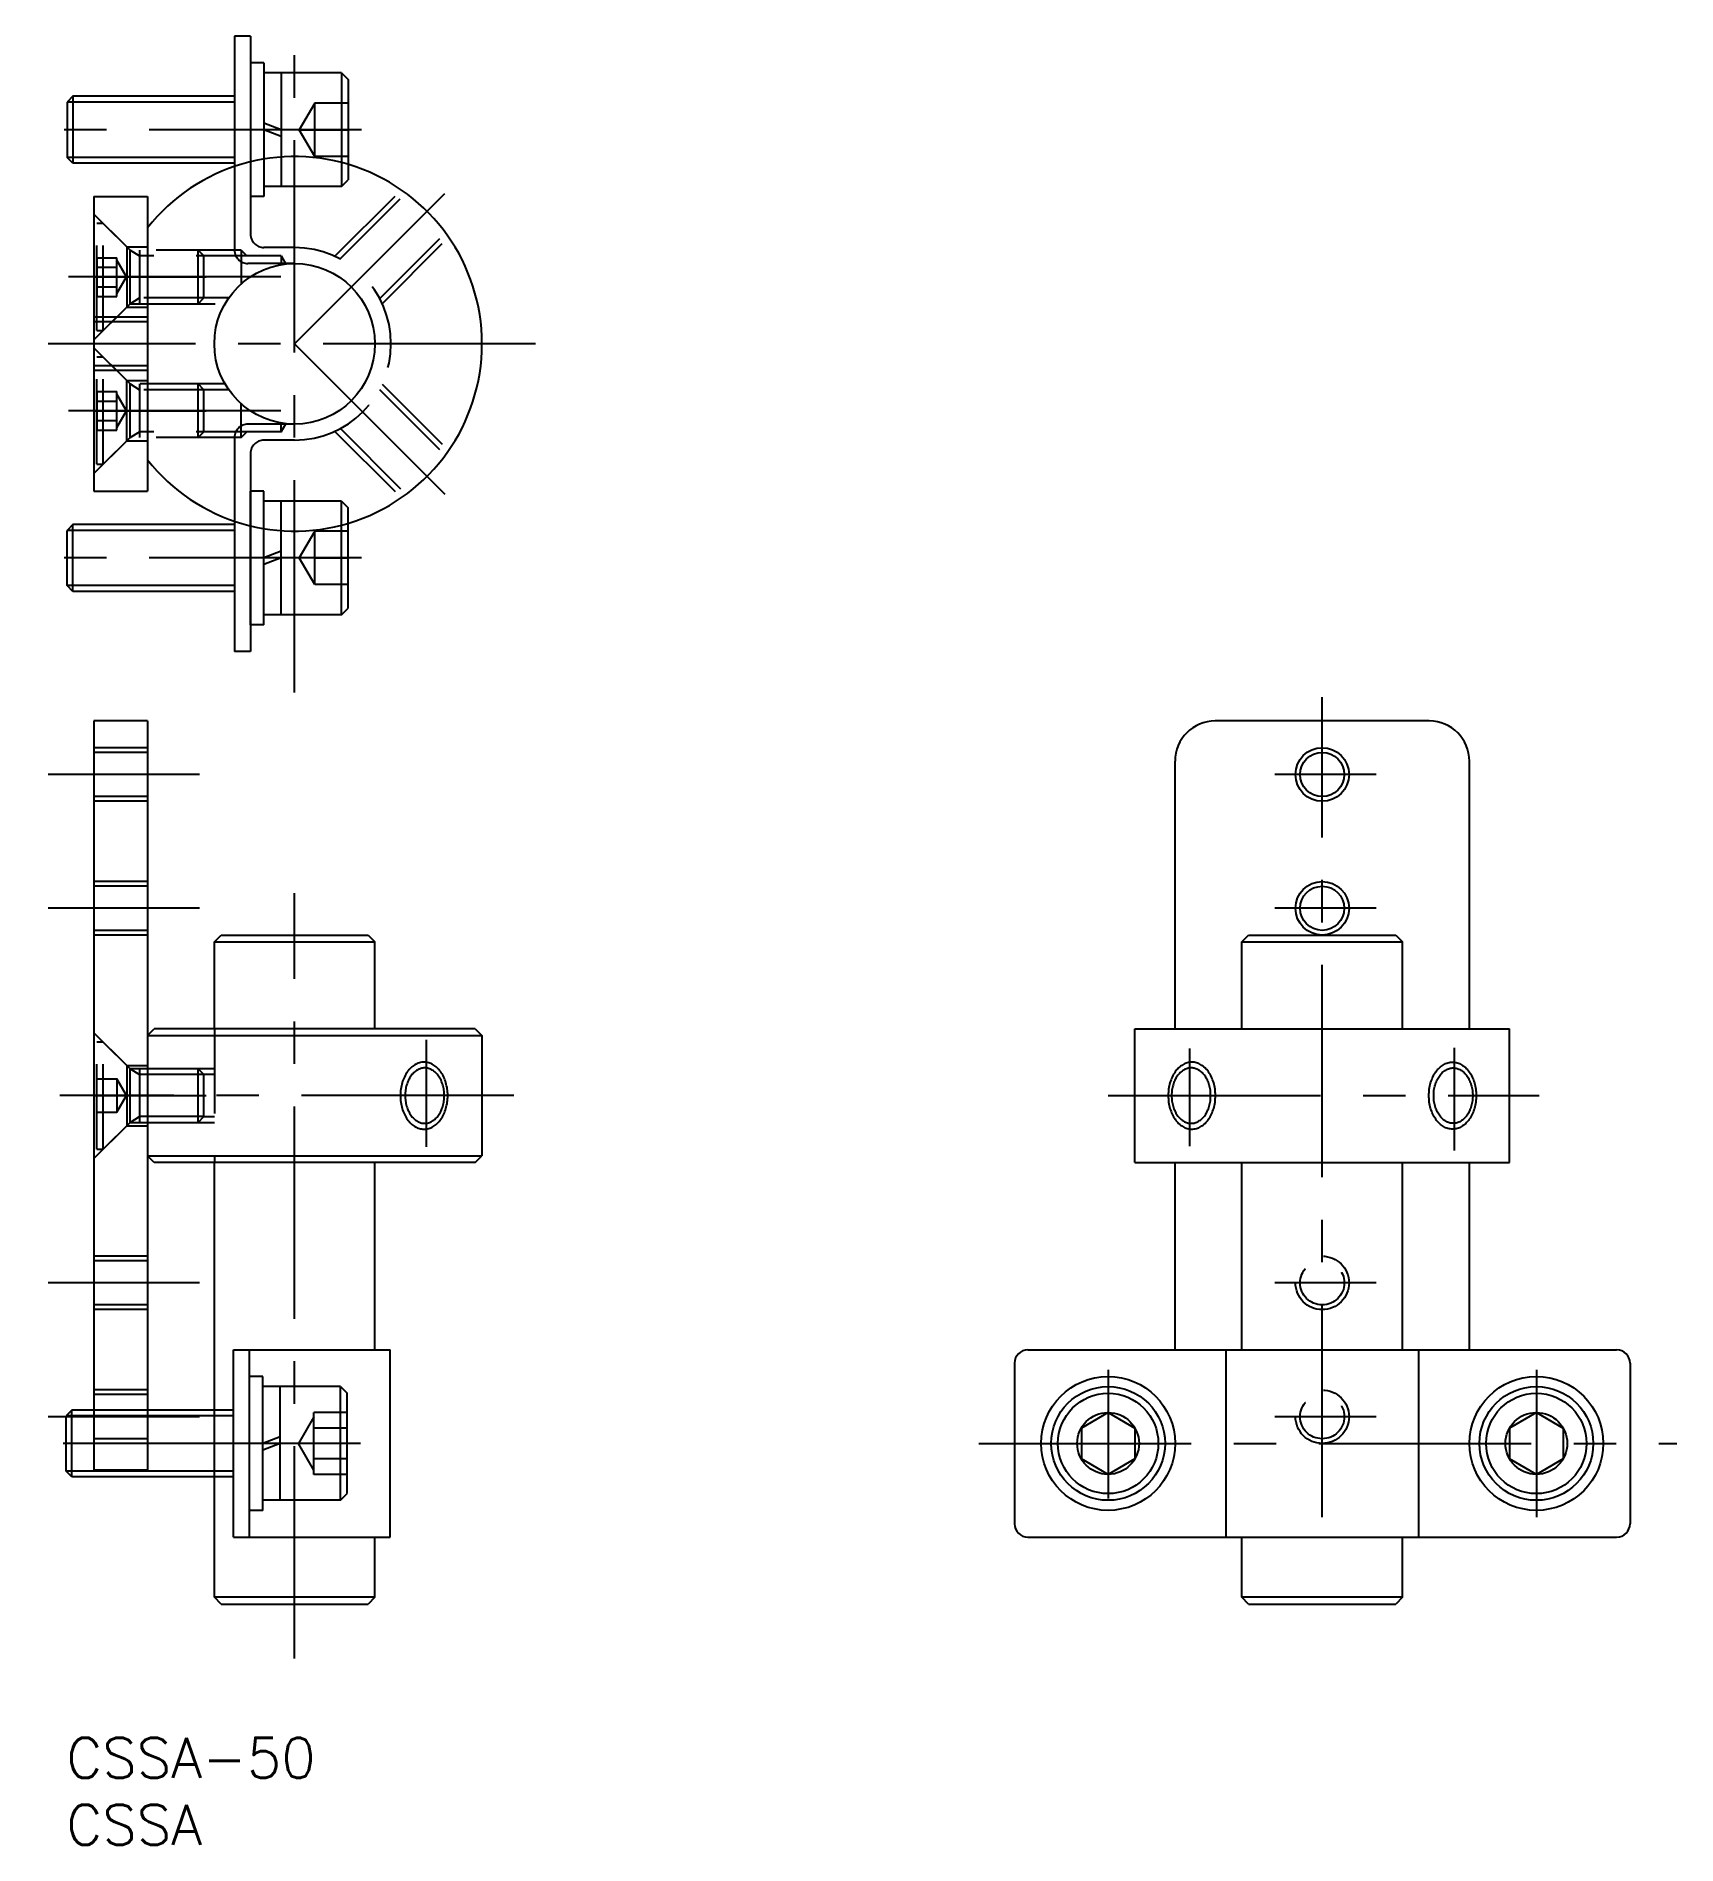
# Model space of a CAD drawing. Extents: x -2 to 120, y -8 to 127.
import ezdxf

# ---------------------------------------------------------------- set-up
doc = ezdxf.new("R2010")
doc.units = 0
doc.header["$LTSCALE"] = 0.5
doc.linetypes.add('CENTER', pattern=[50.8, 31.75, -6.35, 6.35, -6.35])
doc.linetypes.add('DASHED', pattern=[19.05, 12.7, -6.35])
for name, color, linetype in [('MSM_CENTER', 1, 'CENTER'), ('MSM_CONTINUOUS', 7, 'CONTINUOUS'), ('MSM_DASHED', 4, 'DASHED'), ('MSM_NARROW', 5, 'CONTINUOUS'), ('MSM_PART_NUMBER', 7, 'CONTINUOUS')]:
    doc.layers.add(name, color=color, linetype=linetype)
doc.styles.get("Standard").update_dxf_attribs({"font": 'txt.shx', "height": 3, "bigfont": 'bigfont.shx'})

# ---------------------------------------------------------------- blocks, each defined once
blk = doc.blocks.new('*U32')
at = {"layer": 'MSM_PART_NUMBER'}
blk.add_text('CSSA-50', height=3, dxfattribs=at).set_placement((0, -3))
blk = doc.blocks.new('*U33')
at = {"layer": 'MSM_PART_NUMBER'}
blk.add_text('CSSA', height=3, dxfattribs=at).set_placement((0, -8))

msp = doc.modelspace()

# ---------------------------------------------------------------- linework, layer by layer
at = {"layer": 'MSM_CENTER'}
for p, q in [((17.07, 78.13), (17.07, 126.86)), ((22.07, 120.19), (-2.17, 120.19)), ((17.07, 104.19), (28.38, 115.5)), ((16.04, 109.19), (-1.34, 109.19)), ((2.13, 109.19), (10.45, 109.19)), ((35.07, 104.19), (-1.34, 104.19)), ((17.07, 104.19), (28.38, 92.87)), ((16.04, 99.19), (-1.34, 99.19)), ((2.13, 99.19), (10.45, 99.19)), ((22.07, 88.19), (-2.17, 88.19)), ((93.86, 16.5), (93.86, 77.77)), ((9.95, 72), (-1.34, 72)), ((97.9, 72), (90.32, 72)), ((17.07, 5.92), (17.07, 63.13)), ((9.95, 62), (-1.34, 62)), ((97.9, 62), (90.32, 62)), ((26.9, 52.18), (26.9, 44.18)), ((83.96, 44.23), (83.96, 51.51)), ((103.75, 43.89), (103.75, 51.56)), ((33.45, 48), (-0.47, 48)), ((2.13, 48), (10.45, 48)), ((77.86, 48), (110.06, 48)), ((9.95, 34), (-1.34, 34)), ((97.9, 34), (90.32, 34)), ((77.86, 27.5), (77.86, 17.88)), ((109.86, 27.5), (109.86, 16.5)), ((9.95, 24), (-1.34, 24)), ((97.9, 24), (90.32, 24)), ((22, 22), (-2.24, 22)), ((68.2, 22), (120.36, 22))]:
    msp.add_line(p, q, dxfattribs=at)
at = {"layer": 'MSM_CONTINUOUS'}
for p, q in [((12.57, 127.19), (12.57, 117.44)), ((13.77, 127.19), (12.57, 127.19)), ((13.77, 127.19), (13.77, 117.79)), ((13.77, 125.19), (13.77, 117.79)), ((14.77, 125.19), (13.77, 125.19)), ((14.77, 125.19), (14.77, 118)), ((20.57, 124.44), (14.77, 124.44)), ((16.07, 124.44), (16.07, 118.15)), ((20.57, 124.44), (20.57, 117.74)), ((20.57, 124.44), (21.07, 123.94)), ((21.07, 123.94), (21.07, 117.6)), ((0.5, 122.69), (0.07, 122.25)), ((0.07, 122.25), (0.07, 118.12)), ((0.5, 122.69), (0.5, 117.69)), ((12.57, 122.69), (0.5, 122.69)), ((16.07, 120.19), (14.77, 120.69)), ((16.07, 119.69), (14.77, 120.19)), ((0.5, 117.69), (0.07, 118.12)), ((12.57, 117.69), (0.5, 117.69)), ((2.07, 115.19), (2.07, 93.19)), ((2.07, 115.19), (6.07, 115.19)), ((6.07, 115.19), (6.07, 93.19)), ((6.07, 112.85), (6.07, 95.53)), ((2.07, 93.19), (6.07, 93.19)), ((0.5, 90.69), (0.07, 90.25)), ((0.5, 85.69), (0.5, 90.69)), ((12.57, 90.69), (0.5, 90.69)), ((12.57, 90.93), (12.57, 81.19)), ((13.77, 90.58), (13.77, 81.19)), ((13.77, 83.19), (13.77, 90.58)), ((20.57, 83.94), (20.57, 90.63)), ((21.07, 84.44), (21.07, 90.77)), ((0.07, 86.12), (0.07, 90.25)), ((14.77, 83.19), (14.77, 90.38)), ((16.07, 83.94), (16.07, 90.22)), ((16.07, 88.69), (14.77, 88.19)), ((16.07, 88.19), (14.77, 87.69)), ((0.5, 85.69), (0.07, 86.12)), ((12.57, 85.69), (0.5, 85.69)), ((20.57, 83.94), (14.77, 83.94)), ((20.57, 83.94), (21.07, 84.44)), ((14.77, 83.19), (13.77, 83.19)), ((13.77, 81.19), (12.57, 81.19)), ((2.07, 76), (2.07, 24.5)), ((6.07, 76), (2.07, 76)), ((6.07, 76), (6.07, 24.5)), ((101.86, 76), (85.86, 76)), ((82.86, 53), (82.86, 73)), ((104.86, 53), (104.86, 73)), ((11.07, 59.5), (11.57, 60)), ((11.07, 59.5), (23.07, 59.5)), ((11.07, 53), (11.07, 59.5)), ((11.57, 60), (22.57, 60)), ((22.57, 60), (23.07, 59.5)), ((23.07, 53), (23.07, 59.5)), ((87.86, 59.5), (88.36, 60)), ((87.86, 59.5), (99.86, 59.5)), ((87.86, 53), (87.86, 59.5)), ((88.36, 60), (99.36, 60)), ((99.36, 60), (99.86, 59.5)), ((99.86, 53), (99.86, 59.5)), ((6.07, 52.5), (6.57, 53)), ((30.57, 53), (6.57, 53)), ((30.57, 53), (31.07, 52.5)), ((79.86, 53), (107.86, 53)), ((79.86, 43), (79.86, 53)), ((107.86, 43), (107.86, 53)), ((6.07, 52.5), (31.07, 52.5)), ((6.07, 52.5), (6.07, 43.5)), ((11.07, 52.5), (23.07, 52.5)), ((31.07, 52.5), (31.07, 43.5)), ((6.07, 43.5), (31.07, 43.5)), ((6.57, 43), (6.07, 43.5)), ((11.07, 43.5), (23.07, 43.5)), ((30.57, 43), (31.07, 43.5)), ((30.57, 43), (6.57, 43)), ((11.07, 24.5), (11.07, 43)), ((23.07, 29), (23.07, 43)), ((79.86, 43), (107.86, 43)), ((82.86, 29), (82.86, 43)), ((87.86, 29), (87.86, 43)), ((99.86, 29), (99.86, 43)), ((104.86, 29), (104.86, 43)), ((12.5, 15), (12.5, 29)), ((12.5, 29), (24.2, 29)), ((13.7, 15), (13.7, 29)), ((24.2, 15), (24.2, 29)), ((71.86, 29), (115.86, 29)), ((86.66, 29), (86.66, 15)), ((101.06, 29), (101.06, 15)), ((70.86, 28), (70.86, 16)), ((116.86, 28), (116.86, 16)), ((14.7, 27), (13.7, 27)), ((13.7, 24.39), (13.7, 27)), ((14.7, 24.19), (14.7, 27)), ((20.5, 26.25), (14.7, 26.25)), ((16, 24.04), (16, 26.25)), ((20.5, 26.25), (21, 25.75)), ((20.5, 24.44), (20.5, 26.25)), ((21, 24.58), (21, 25.75)), ((0.43, 24.5), (0, 24.07)), ((0.43, 19.5), (0.43, 24.5)), ((12.5, 24.5), (0.43, 24.5)), ((13.7, 17), (13.7, 24.39)), ((20.5, 17.75), (20.5, 24.44)), ((21, 18.25), (21, 24.58)), ((0, 19.93), (0, 24.07)), ((14.7, 17), (14.7, 24.19)), ((16, 17.75), (16, 24.04)), ((77.86, 24.31), (75.86, 23.15)), ((75.86, 23.15), (75.86, 20.85)), ((77.86, 24.31), (79.86, 23.15)), ((79.86, 23.15), (79.86, 20.85)), ((109.86, 24.31), (107.86, 23.15)), ((107.86, 23.15), (107.86, 20.85)), ((109.86, 24.31), (111.86, 23.15)), ((111.86, 23.15), (111.86, 20.85)), ((16, 22.5), (14.7, 22)), ((16, 22), (14.7, 21.5)), ((77.86, 19.69), (75.86, 20.85)), ((79.86, 20.85), (77.86, 19.69)), ((109.86, 19.69), (107.86, 20.85)), ((111.86, 20.85), (109.86, 19.69)), ((0.43, 19.5), (0, 19.93)), ((12.5, 19.5), (0.43, 19.5)), ((11.07, 10.5), (11.07, 19.5)), ((20.5, 17.75), (14.7, 17.75)), ((20.5, 17.75), (21, 18.25)), ((14.7, 17), (13.7, 17)), ((12.5, 15), (24.2, 15)), ((23.07, 10.5), (23.07, 15)), ((71.86, 15), (115.86, 15)), ((87.86, 10.5), (87.86, 15)), ((99.86, 10.5), (99.86, 15)), ((11.57, 10), (11.07, 10.5)), ((23.07, 10.5), (11.07, 10.5)), ((11.57, 10), (22.57, 10)), ((23.07, 10.5), (22.57, 10)), ((88.36, 10), (87.86, 10.5)), ((99.86, 10.5), (87.86, 10.5)), ((88.36, 10), (99.36, 10)), ((99.86, 10.5), (99.36, 10))]:
    msp.add_line(p, q, dxfattribs=at)
for points in [[(26.79, 45.93, 0), (26.86, 45.93, 0), (26.93, 45.94, 0), (27.01, 45.95, 0), (27.08, 45.97, 0), (27.15, 45.99, 0), (27.22, 46.02, 0), (27.28, 46.05, 0), (27.35, 46.09, 0), (27.42, 46.13, 0), (27.48, 46.17, 0), (27.54, 46.22, 0), (27.6, 46.28, 0), (27.66, 46.34, 0), (27.72, 46.4, 0), (27.77, 46.47, 0), (27.82, 46.54, 0), (27.87, 46.61, 0), (27.92, 46.69, 0), (27.96, 46.77, 0), (28.01, 46.85, 0), (28.04, 46.94, 0), (28.08, 47.02, 0), (28.11, 47.12, 0), (28.14, 47.21, 0), (28.17, 47.3, 0), (28.19, 47.4, 0), (28.21, 47.5, 0), (28.22, 47.6, 0), (28.24, 47.7, 0), (28.25, 47.8, 0), (28.25, 47.9, 0), (28.25, 48, 0), (28.25, 48.1, 0), (28.25, 48.2, 0), (28.24, 48.3, 0), (28.22, 48.4, 0), (28.21, 48.5, 0), (28.19, 48.6, 0), (28.17, 48.7, 0), (28.14, 48.79, 0), (28.11, 48.88, 0), (28.08, 48.98, 0), (28.04, 49.06, 0), (28.01, 49.15, 0), (27.96, 49.23, 0), (27.92, 49.31, 0), (27.87, 49.39, 0), (27.82, 49.46, 0), (27.77, 49.53, 0), (27.72, 49.6, 0), (27.66, 49.66, 0), (27.6, 49.72, 0), (27.54, 49.78, 0), (27.48, 49.83, 0), (27.42, 49.87, 0), (27.35, 49.91, 0), (27.28, 49.95, 0), (27.22, 49.98, 0), (27.15, 50.01, 0), (27.08, 50.03, 0), (27.01, 50.05, 0), (26.93, 50.06, 0), (26.86, 50.07, 0), (26.79, 50.07, 0), (26.72, 50.07, 0), (26.65, 50.06, 0), (26.58, 50.05, 0), (26.51, 50.03, 0), (26.44, 50.01, 0), (26.37, 49.98, 0), (26.3, 49.95, 0), (26.23, 49.91, 0), (26.17, 49.87, 0), (26.1, 49.83, 0), (26.04, 49.78, 0), (25.98, 49.72, 0), (25.92, 49.66, 0), (25.86, 49.6, 0), (25.81, 49.53, 0), (25.76, 49.46, 0), (25.71, 49.39, 0), (25.66, 49.31, 0), (25.62, 49.23, 0), (25.58, 49.15, 0), (25.54, 49.06, 0), (25.5, 48.98, 0), (25.47, 48.88, 0), (25.44, 48.79, 0), (25.41, 48.7, 0), (25.39, 48.6, 0), (25.37, 48.5, 0), (25.36, 48.4, 0), (25.35, 48.3, 0), (25.34, 48.2, 0), (25.33, 48.1, 0), (25.33, 48, 0), (25.33, 47.9, 0), (25.34, 47.8, 0), (25.35, 47.7, 0), (25.36, 47.6, 0), (25.37, 47.5, 0), (25.39, 47.4, 0), (25.41, 47.3, 0), (25.44, 47.21, 0), (25.47, 47.12, 0), (25.5, 47.02, 0), (25.54, 46.94, 0), (25.58, 46.85, 0), (25.62, 46.77, 0), (25.66, 46.69, 0), (25.71, 46.61, 0), (25.76, 46.54, 0), (25.81, 46.47, 0), (25.86, 46.4, 0), (25.92, 46.34, 0), (25.98, 46.28, 0), (26.04, 46.22, 0), (26.1, 46.17, 0), (26.17, 46.13, 0), (26.23, 46.09, 0), (26.3, 46.05, 0), (26.37, 46.02, 0), (26.44, 45.99, 0), (26.51, 45.97, 0), (26.58, 45.95, 0), (26.65, 45.94, 0), (26.72, 45.93, 0), (26.79, 45.93, 0)], [(84.06, 45.93, 0), (84.14, 45.93, 0), (84.21, 45.94, 0), (84.28, 45.95, 0), (84.35, 45.97, 0), (84.42, 45.99, 0), (84.49, 46.02, 0), (84.56, 46.05, 0), (84.62, 46.09, 0), (84.69, 46.13, 0), (84.75, 46.17, 0), (84.82, 46.22, 0), (84.88, 46.28, 0), (84.93, 46.34, 0), (84.99, 46.4, 0), (85.05, 46.47, 0), (85.1, 46.54, 0), (85.15, 46.61, 0), (85.19, 46.69, 0), (85.24, 46.77, 0), (85.28, 46.85, 0), (85.32, 46.94, 0), (85.35, 47.02, 0), (85.39, 47.12, 0), (85.41, 47.21, 0), (85.44, 47.3, 0), (85.46, 47.4, 0), (85.48, 47.5, 0), (85.5, 47.6, 0), (85.51, 47.7, 0), (85.52, 47.8, 0), (85.52, 47.9, 0), (85.53, 48, 0), (85.52, 48.1, 0), (85.52, 48.2, 0), (85.51, 48.3, 0), (85.5, 48.4, 0), (85.48, 48.5, 0), (85.46, 48.6, 0), (85.44, 48.7, 0), (85.41, 48.79, 0), (85.39, 48.88, 0), (85.35, 48.98, 0), (85.32, 49.06, 0), (85.28, 49.15, 0), (85.24, 49.23, 0), (85.19, 49.31, 0), (85.15, 49.39, 0), (85.1, 49.46, 0), (85.05, 49.53, 0), (84.99, 49.6, 0), (84.93, 49.66, 0), (84.88, 49.72, 0), (84.82, 49.78, 0), (84.75, 49.83, 0), (84.69, 49.87, 0), (84.62, 49.91, 0), (84.56, 49.95, 0), (84.49, 49.98, 0), (84.42, 50.01, 0), (84.35, 50.03, 0), (84.28, 50.05, 0), (84.21, 50.06, 0), (84.14, 50.07, 0), (84.06, 50.07, 0), (83.99, 50.07, 0), (83.92, 50.06, 0), (83.85, 50.05, 0), (83.78, 50.03, 0), (83.71, 50.01, 0), (83.64, 49.98, 0), (83.57, 49.95, 0), (83.5, 49.91, 0), (83.44, 49.87, 0), (83.38, 49.83, 0), (83.31, 49.78, 0), (83.25, 49.72, 0), (83.19, 49.66, 0), (83.14, 49.6, 0), (83.08, 49.53, 0), (83.03, 49.46, 0), (82.98, 49.39, 0), (82.93, 49.31, 0), (82.89, 49.23, 0), (82.85, 49.15, 0), (82.81, 49.06, 0), (82.78, 48.98, 0), (82.74, 48.88, 0), (82.71, 48.79, 0), (82.69, 48.7, 0), (82.67, 48.6, 0), (82.65, 48.5, 0), (82.63, 48.4, 0), (82.62, 48.3, 0), (82.61, 48.2, 0), (82.6, 48.1, 0), (82.6, 48, 0), (82.6, 47.9, 0), (82.61, 47.8, 0), (82.62, 47.7, 0), (82.63, 47.6, 0), (82.65, 47.5, 0), (82.67, 47.4, 0), (82.69, 47.3, 0), (82.71, 47.21, 0), (82.74, 47.12, 0), (82.78, 47.02, 0), (82.81, 46.94, 0), (82.85, 46.85, 0), (82.89, 46.77, 0), (82.93, 46.69, 0), (82.98, 46.61, 0), (83.03, 46.54, 0), (83.08, 46.47, 0), (83.14, 46.4, 0), (83.19, 46.34, 0), (83.25, 46.28, 0), (83.31, 46.22, 0), (83.38, 46.17, 0), (83.44, 46.13, 0), (83.5, 46.09, 0), (83.57, 46.05, 0), (83.64, 46.02, 0), (83.71, 45.99, 0), (83.78, 45.97, 0), (83.85, 45.95, 0), (83.92, 45.94, 0), (83.99, 45.93, 0), (84.06, 45.93, 0)], [(103.65, 45.93, 0), (103.58, 45.93, 0), (103.5, 45.94, 0), (103.43, 45.95, 0), (103.36, 45.97, 0), (103.29, 45.99, 0), (103.22, 46.02, 0), (103.15, 46.05, 0), (103.09, 46.09, 0), (103.02, 46.13, 0), (102.96, 46.17, 0), (102.89, 46.22, 0), (102.83, 46.28, 0), (102.78, 46.34, 0), (102.72, 46.4, 0), (102.67, 46.47, 0), (102.61, 46.54, 0), (102.56, 46.61, 0), (102.52, 46.69, 0), (102.47, 46.77, 0), (102.43, 46.85, 0), (102.39, 46.94, 0), (102.36, 47.02, 0), (102.33, 47.12, 0), (102.3, 47.21, 0), (102.27, 47.3, 0), (102.25, 47.4, 0), (102.23, 47.5, 0), (102.21, 47.6, 0), (102.2, 47.7, 0), (102.19, 47.8, 0), (102.19, 47.9, 0), (102.19, 48, 0), (102.19, 48.1, 0), (102.19, 48.2, 0), (102.2, 48.3, 0), (102.21, 48.4, 0), (102.23, 48.5, 0), (102.25, 48.6, 0), (102.27, 48.7, 0), (102.3, 48.79, 0), (102.33, 48.88, 0), (102.36, 48.98, 0), (102.39, 49.06, 0), (102.43, 49.15, 0), (102.47, 49.23, 0), (102.52, 49.31, 0), (102.56, 49.39, 0), (102.61, 49.46, 0), (102.67, 49.53, 0), (102.72, 49.6, 0), (102.78, 49.66, 0), (102.83, 49.72, 0), (102.89, 49.78, 0), (102.96, 49.83, 0), (103.02, 49.87, 0), (103.09, 49.91, 0), (103.15, 49.95, 0), (103.22, 49.98, 0), (103.29, 50.01, 0), (103.36, 50.03, 0), (103.43, 50.05, 0), (103.5, 50.06, 0), (103.58, 50.07, 0), (103.65, 50.07, 0), (103.72, 50.07, 0), (103.79, 50.06, 0), (103.86, 50.05, 0), (103.93, 50.03, 0), (104, 50.01, 0), (104.07, 49.98, 0), (104.14, 49.95, 0), (104.21, 49.91, 0), (104.27, 49.87, 0), (104.33, 49.83, 0), (104.4, 49.78, 0), (104.46, 49.72, 0), (104.52, 49.66, 0), (104.57, 49.6, 0), (104.63, 49.53, 0), (104.68, 49.46, 0), (104.73, 49.39, 0), (104.78, 49.31, 0), (104.82, 49.23, 0), (104.86, 49.15, 0), (104.9, 49.06, 0), (104.94, 48.98, 0), (104.97, 48.88, 0), (105, 48.79, 0), (105.02, 48.7, 0), (105.05, 48.6, 0), (105.06, 48.5, 0), (105.08, 48.4, 0), (105.09, 48.3, 0), (105.1, 48.2, 0), (105.11, 48.1, 0), (105.11, 48, 0), (105.11, 47.9, 0), (105.1, 47.8, 0), (105.09, 47.7, 0), (105.08, 47.6, 0), (105.06, 47.5, 0), (105.05, 47.4, 0), (105.02, 47.3, 0), (105, 47.21, 0), (104.97, 47.12, 0), (104.94, 47.02, 0), (104.9, 46.94, 0), (104.86, 46.85, 0), (104.82, 46.77, 0), (104.78, 46.69, 0), (104.73, 46.61, 0), (104.68, 46.54, 0), (104.63, 46.47, 0), (104.57, 46.4, 0), (104.52, 46.34, 0), (104.46, 46.28, 0), (104.4, 46.22, 0), (104.33, 46.17, 0), (104.27, 46.13, 0), (104.21, 46.09, 0), (104.14, 46.05, 0), (104.07, 46.02, 0), (104, 45.99, 0), (103.93, 45.97, 0), (103.86, 45.95, 0), (103.79, 45.94, 0), (103.72, 45.93, 0), (103.65, 45.93, 0)]]:
    msp.add_polyline3d(points, dxfattribs=at)
for centre, radius in [((17.07, 104.19), 6), ((93.86, 72), 1.65), ((93.86, 62), 1.65), ((77.86, 22), 5), ((77.86, 22), 4.25), ((77.86, 22), 3.75), ((109.86, 22), 5), ((109.86, 22), 4.25), ((109.86, 22), 3.75), ((77.86, 22), 2.31), ((109.86, 22), 2.31)]:
    msp.add_circle(centre, radius, dxfattribs=at)
for centre, radius, start, end in [((17.07, 104.19), 14, 218.2132, 141.7868), ((85.86, 73), 3, 90, 180), ((101.86, 73), 3, 0, 90), ((71.86, 28), 1, 90, 180), ((115.86, 28), 1, 0, 90), ((71.86, 16), 1, 180, 270), ((115.86, 16), 1, 270, 0)]:
    msp.add_arc(centre, radius, start, end, dxfattribs=at)
at = {"layer": 'MSM_DASHED'}
for p, q in [((18.57, 122.19), (17.42, 120.19)), ((18.57, 118.19), (18.57, 122.19)), ((21.07, 122.19), (18.57, 122.19)), ((18.57, 118.19), (17.42, 120.19)), ((17.42, 120.19), (21.07, 120.19)), ((13.77, 117.79), (13.77, 112.39)), ((13.77, 117.79), (13.77, 115.19)), ((14.77, 118), (14.77, 115.19)), ((16.07, 118.15), (16.07, 115.94)), ((21.07, 118.19), (18.57, 118.19)), ((20.57, 117.74), (20.57, 115.94)), ((12.57, 117.44), (12.57, 111.19)), ((20.57, 115.94), (21.07, 116.44)), ((21.07, 117.6), (21.07, 116.44)), ((14.77, 115.19), (13.77, 115.19)), ((20.57, 115.94), (14.77, 115.94)), ((20.08, 110.73), (25.04, 115.69)), ((20.46, 110.54), (25.37, 115.46)), ((4.52, 111.44), (2.07, 113.89)), ((2.77, 113.19), (2.29, 113.19)), ((2.29, 105.19), (2.29, 113.19)), ((4.77, 111.19), (2.77, 113.19)), ((2.77, 105.19), (2.77, 113.19)), ((23.43, 107.57), (28.34, 112.49)), ((4.52, 111.44), (6.07, 111.44)), ((4.52, 111.44), (4.52, 106.94)), ((13.07, 111.19), (4.77, 111.19)), ((4.77, 107.19), (4.77, 111.19)), ((4.77, 111.19), (5.47, 110.76)), ((5.47, 111.19), (5.47, 107.19)), ((10.29, 110.76), (9.86, 111.19)), ((9.86, 107.19), (9.86, 111.19)), ((13.07, 111.19), (13.07, 108.66)), ((13.07, 111.19), (13.5, 110.76)), ((17.07, 111.39), (14.77, 111.39)), ((23.61, 107.19), (28.58, 112.16)), ((2.29, 110.63), (2.29, 107.74)), ((2.29, 110.63), (3.79, 110.63)), ((2.29, 109.91), (3.79, 109.91)), ((3.79, 107.74), (3.79, 110.63)), ((4.51, 109.19), (3.79, 110.44)), ((16.07, 110.76), (5.47, 110.76)), ((10.29, 107.62), (10.29, 110.76)), ((17.07, 110.19), (13.57, 110.19)), ((16.07, 110.76), (16.07, 110.1)), ((16.07, 110.76), (16.42, 110.15)), ((2.29, 108.46), (3.79, 108.46)), ((3.79, 107.94), (4.51, 109.19)), ((4.52, 106.94), (2.07, 104.49)), ((2.29, 107.74), (3.79, 107.74)), ((2.77, 105.19), (4.77, 107.19)), ((4.52, 106.94), (6.07, 106.94)), ((4.77, 107.19), (5.47, 107.62)), ((4.77, 107.19), (11.88, 107.19)), ((12.15, 107.62), (5.47, 107.62)), ((9.86, 107.19), (10.29, 107.62)), ((6.07, 106.19), (2.07, 106.19)), ((6.07, 105.84), (2.07, 105.84)), ((2.29, 105.19), (2.77, 105.19)), ((4.52, 101.44), (2.07, 103.89)), ((2.77, 103.19), (2.29, 103.19)), ((2.29, 95.19), (2.29, 103.19)), ((4.77, 101.19), (2.77, 103.19)), ((2.77, 95.19), (2.77, 103.19)), ((6.07, 102.54), (2.07, 102.54)), ((6.07, 102.19), (2.07, 102.19)), ((4.52, 101.44), (6.07, 101.44)), ((4.52, 96.94), (4.52, 101.44)), ((2.29, 100.63), (2.29, 97.74)), ((2.29, 100.63), (3.79, 100.63)), ((3.79, 97.74), (3.79, 100.63)), ((4.51, 99.19), (3.79, 100.44)), ((11.88, 101.19), (4.77, 101.19)), ((4.77, 97.19), (4.77, 101.19)), ((4.77, 101.19), (5.47, 100.76)), ((5.47, 101.19), (5.47, 97.19)), ((12.15, 100.76), (5.47, 100.76)), ((10.29, 100.76), (9.86, 101.19)), ((9.86, 97.19), (9.86, 101.19)), ((10.29, 97.62), (10.29, 100.76)), ((23.41, 100.77), (28.32, 95.86)), ((23.61, 101.18), (28.58, 96.21)), ((2.29, 99.91), (3.79, 99.91)), ((3.79, 97.94), (4.51, 99.19)), ((13.07, 97.19), (13.07, 99.71)), ((2.29, 98.46), (3.79, 98.46)), ((2.29, 97.74), (3.79, 97.74)), ((4.77, 97.19), (5.47, 97.62)), ((16.07, 97.62), (5.47, 97.62)), ((9.86, 97.19), (10.29, 97.62)), ((13.07, 97.19), (13.5, 97.62)), ((17.07, 98.19), (13.57, 98.19)), ((16.07, 97.62), (16.07, 98.27)), ((16.07, 97.62), (16.42, 98.22)), ((20.08, 97.64), (25.04, 92.68)), ((20.49, 97.85), (25.4, 92.93)), ((4.52, 96.94), (2.07, 94.49)), ((2.77, 95.19), (4.77, 97.19)), ((4.52, 96.94), (6.07, 96.94)), ((13.07, 97.19), (4.77, 97.19)), ((12.57, 97.19), (12.57, 90.93)), ((13.77, 95.99), (13.77, 90.58)), ((17.07, 96.99), (14.77, 96.99)), ((2.29, 95.19), (2.77, 95.19)), ((14.77, 93.19), (13.77, 93.19)), ((13.77, 90.58), (13.77, 93.19)), ((14.77, 90.38), (14.77, 93.19)), ((20.57, 92.44), (14.77, 92.44)), ((16.07, 90.22), (16.07, 92.44)), ((20.57, 92.44), (21.07, 91.94)), ((20.57, 90.63), (20.57, 92.44)), ((21.07, 90.77), (21.07, 91.94)), ((18.57, 90.19), (17.42, 88.19)), ((18.57, 86.19), (18.57, 90.19)), ((21.07, 90.19), (18.57, 90.19)), ((18.57, 86.19), (17.42, 88.19)), ((18.57, 88.19), (21.07, 88.19)), ((21.07, 86.19), (18.57, 86.19)), ((6.07, 74), (2.07, 74)), ((6.07, 73.65), (2.07, 73.65)), ((6.07, 70.35), (2.07, 70.35)), ((6.07, 70), (2.07, 70)), ((6.07, 64), (2.07, 64)), ((6.07, 63.65), (2.07, 63.65)), ((6.07, 60.35), (2.07, 60.35)), ((6.07, 60), (2.07, 60)), ((91.36, 59.5), (96.36, 59.5)), ((11.07, 53), (11.07, 43)), ((4.52, 50.25), (2.07, 52.7)), ((2.77, 52), (2.29, 52)), ((2.29, 44), (2.29, 52)), ((4.77, 50), (2.77, 52)), ((2.77, 44), (2.77, 52)), ((4.52, 50.25), (6.07, 50.25)), ((4.52, 50.25), (4.52, 45.75)), ((2.29, 49.25), (3.79, 49.25)), ((4.51, 48), (3.79, 49.25)), ((3.79, 49.25), (3.79, 46.75)), ((11.07, 50), (4.77, 50)), ((4.77, 46), (4.77, 50)), ((4.77, 50), (5.47, 49.57)), ((5.47, 50), (5.47, 46)), ((11.07, 49.57), (5.47, 49.57)), ((10.29, 49.57), (9.86, 50)), ((9.86, 46), (9.86, 50)), ((10.29, 46.43), (10.29, 49.57)), ((2.29, 48), (3.79, 48)), ((3.79, 46.75), (4.51, 48)), ((2.29, 46.75), (3.79, 46.75)), ((2.77, 44), (4.77, 46)), ((4.77, 46), (5.47, 46.43)), ((4.77, 46), (11.07, 46)), ((10.29, 46.43), (5.47, 46.43)), ((9.86, 46), (10.29, 46.43)), ((10.29, 46.43), (11.07, 46.43)), ((4.52, 45.75), (2.07, 43.3)), ((4.52, 45.75), (6.07, 45.75)), ((2.29, 44), (2.77, 44)), ((6.07, 36), (2.07, 36)), ((6.07, 35.65), (2.07, 35.65)), ((6.07, 32.35), (2.07, 32.35)), ((6.07, 32), (2.07, 32)), ((6.07, 26), (2.07, 26)), ((6.07, 25.65), (2.07, 25.65)), ((2.07, 24.5), (2.07, 20)), ((6.07, 24.5), (6.07, 20)), ((11.07, 19.5), (11.07, 24.5)), ((18.5, 24), (17.35, 22)), ((18.5, 19.69), (18.5, 24.31)), ((21, 24.31), (18.5, 24.31)), ((21, 23.15), (18.5, 23.15)), ((6.07, 22.35), (2.07, 22.35)), ((6.07, 22), (2.07, 22)), ((18.5, 20), (17.35, 22)), ((21, 20.85), (18.5, 20.85)), ((6.07, 20), (2.07, 20)), ((21, 19.69), (18.5, 19.69))]:
    msp.add_line(p, q, dxfattribs=at)
for centre, radius in [((93.86, 34), 2), ((93.86, 34), 1.65), ((93.86, 24), 2), ((93.86, 24), 1.65)]:
    msp.add_circle(centre, radius, dxfattribs=at)
for centre, radius, start, end in [((14.77, 112.39), 1, 180, 270), ((13.57, 111.19), 1, 180, 270), ((17.07, 104.19), 7.2, 270, 90), ((13.57, 97.19), 1, 90, 180), ((14.77, 95.99), 1, 90, 180)]:
    msp.add_arc(centre, radius, start, end, dxfattribs=at)
at = {"layer": 'MSM_NARROW'}
for p, q in [((12.57, 122.25), (0.07, 122.25)), ((12.57, 118.12), (0.07, 118.12)), ((12.57, 90.25), (0.07, 90.25)), ((12.57, 86.12), (0.07, 86.12)), ((12.5, 24.07), (0, 24.07)), ((12.5, 19.93), (0, 19.93))]:
    msp.add_line(p, q, dxfattribs=at)
for points in [[(26.74, 45.49, 0), (26.83, 45.5, 0), (26.91, 45.51, 0), (27, 45.52, 0), (27.09, 45.54, 0), (27.17, 45.57, 0), (27.25, 45.6, 0), (27.34, 45.64, 0), (27.42, 45.69, 0), (27.5, 45.74, 0), (27.57, 45.79, 0), (27.65, 45.85, 0), (27.72, 45.92, 0), (27.79, 45.99, 0), (27.86, 46.06, 0), (27.93, 46.14, 0), (27.99, 46.23, 0), (28.05, 46.32, 0), (28.11, 46.41, 0), (28.16, 46.51, 0), (28.21, 46.61, 0), (28.26, 46.71, 0), (28.3, 46.82, 0), (28.34, 46.93, 0), (28.37, 47.04, 0), (28.4, 47.16, 0), (28.43, 47.27, 0), (28.46, 47.39, 0), (28.47, 47.51, 0), (28.49, 47.63, 0), (28.5, 47.75, 0), (28.51, 47.88, 0), (28.51, 48, 0), (28.51, 48.12, 0), (28.5, 48.25, 0), (28.49, 48.37, 0), (28.47, 48.49, 0), (28.46, 48.61, 0), (28.43, 48.73, 0), (28.4, 48.84, 0), (28.37, 48.96, 0), (28.34, 49.07, 0), (28.3, 49.18, 0), (28.26, 49.29, 0), (28.21, 49.39, 0), (28.16, 49.49, 0), (28.11, 49.59, 0), (28.05, 49.68, 0), (27.99, 49.77, 0), (27.93, 49.86, 0), (27.86, 49.94, 0), (27.79, 50.01, 0), (27.72, 50.08, 0), (27.65, 50.15, 0), (27.57, 50.21, 0), (27.5, 50.26, 0), (27.42, 50.31, 0), (27.34, 50.36, 0), (27.25, 50.4, 0), (27.17, 50.43, 0), (27.09, 50.46, 0), (27, 50.48, 0), (26.91, 50.49, 0), (26.83, 50.5, 0), (26.74, 50.51, 0), (26.65, 50.5, 0), (26.57, 50.49, 0), (26.48, 50.48, 0), (26.4, 50.46, 0), (26.31, 50.43, 0), (26.23, 50.4, 0), (26.14, 50.36, 0), (26.06, 50.31, 0), (25.98, 50.26, 0), (25.91, 50.21, 0), (25.83, 50.15, 0), (25.76, 50.08, 0), (25.69, 50.01, 0), (25.62, 49.94, 0), (25.55, 49.86, 0), (25.49, 49.77, 0), (25.43, 49.68, 0), (25.37, 49.59, 0), (25.32, 49.49, 0), (25.27, 49.39, 0), (25.22, 49.29, 0), (25.18, 49.18, 0), (25.14, 49.07, 0), (25.11, 48.96, 0), (25.08, 48.84, 0), (25.05, 48.73, 0), (25.03, 48.61, 0), (25.01, 48.49, 0), (24.99, 48.37, 0), (24.98, 48.25, 0), (24.97, 48.12, 0), (24.97, 48, 0), (24.97, 47.88, 0), (24.98, 47.75, 0), (24.99, 47.63, 0), (25.01, 47.51, 0), (25.03, 47.39, 0), (25.05, 47.27, 0), (25.08, 47.16, 0), (25.11, 47.04, 0), (25.14, 46.93, 0), (25.18, 46.82, 0), (25.22, 46.71, 0), (25.27, 46.61, 0), (25.32, 46.51, 0), (25.37, 46.41, 0), (25.43, 46.32, 0), (25.49, 46.23, 0), (25.55, 46.14, 0), (25.62, 46.06, 0), (25.69, 45.99, 0), (25.76, 45.92, 0), (25.83, 45.85, 0), (25.91, 45.79, 0), (25.98, 45.74, 0), (26.06, 45.69, 0), (26.14, 45.64, 0), (26.23, 45.6, 0), (26.31, 45.57, 0), (26.4, 45.54, 0), (26.48, 45.52, 0), (26.57, 45.51, 0), (26.65, 45.5, 0), (26.74, 45.49, 0)], [(84.11, 45.49, 0), (84.2, 45.5, 0), (84.29, 45.51, 0), (84.37, 45.52, 0), (84.46, 45.54, 0), (84.54, 45.57, 0), (84.63, 45.6, 0), (84.71, 45.64, 0), (84.79, 45.69, 0), (84.87, 45.74, 0), (84.95, 45.79, 0), (85.02, 45.85, 0), (85.1, 45.92, 0), (85.17, 45.99, 0), (85.24, 46.06, 0), (85.3, 46.14, 0), (85.36, 46.23, 0), (85.42, 46.32, 0), (85.48, 46.41, 0), (85.53, 46.51, 0), (85.58, 46.61, 0), (85.63, 46.71, 0), (85.67, 46.82, 0), (85.71, 46.93, 0), (85.75, 47.04, 0), (85.78, 47.16, 0), (85.81, 47.27, 0), (85.83, 47.39, 0), (85.85, 47.51, 0), (85.86, 47.63, 0), (85.87, 47.75, 0), (85.88, 47.88, 0), (85.88, 48, 0), (85.88, 48.12, 0), (85.87, 48.25, 0), (85.86, 48.37, 0), (85.85, 48.49, 0), (85.83, 48.61, 0), (85.81, 48.73, 0), (85.78, 48.84, 0), (85.75, 48.96, 0), (85.71, 49.07, 0), (85.67, 49.18, 0), (85.63, 49.29, 0), (85.58, 49.39, 0), (85.53, 49.49, 0), (85.48, 49.59, 0), (85.42, 49.68, 0), (85.36, 49.77, 0), (85.3, 49.86, 0), (85.24, 49.94, 0), (85.17, 50.01, 0), (85.1, 50.08, 0), (85.02, 50.15, 0), (84.95, 50.21, 0), (84.87, 50.26, 0), (84.79, 50.31, 0), (84.71, 50.36, 0), (84.63, 50.4, 0), (84.54, 50.43, 0), (84.46, 50.46, 0), (84.37, 50.48, 0), (84.29, 50.49, 0), (84.2, 50.5, 0), (84.11, 50.51, 0), (84.03, 50.5, 0), (83.94, 50.49, 0), (83.86, 50.48, 0), (83.77, 50.46, 0), (83.69, 50.43, 0), (83.6, 50.4, 0), (83.52, 50.36, 0), (83.44, 50.31, 0), (83.36, 50.26, 0), (83.28, 50.21, 0), (83.21, 50.15, 0), (83.13, 50.08, 0), (83.06, 50.01, 0), (82.99, 49.94, 0), (82.93, 49.86, 0), (82.86, 49.77, 0), (82.81, 49.68, 0), (82.75, 49.59, 0), (82.69, 49.49, 0), (82.64, 49.39, 0), (82.6, 49.29, 0), (82.56, 49.18, 0), (82.52, 49.07, 0), (82.48, 48.96, 0), (82.45, 48.84, 0), (82.42, 48.73, 0), (82.4, 48.61, 0), (82.38, 48.49, 0), (82.37, 48.37, 0), (82.36, 48.25, 0), (82.35, 48.12, 0), (82.35, 48, 0), (82.35, 47.88, 0), (82.36, 47.75, 0), (82.37, 47.63, 0), (82.38, 47.51, 0), (82.4, 47.39, 0), (82.42, 47.27, 0), (82.45, 47.16, 0), (82.48, 47.04, 0), (82.52, 46.93, 0), (82.56, 46.82, 0), (82.6, 46.71, 0), (82.64, 46.61, 0), (82.69, 46.51, 0), (82.75, 46.41, 0), (82.81, 46.32, 0), (82.86, 46.23, 0), (82.93, 46.14, 0), (82.99, 46.06, 0), (83.06, 45.99, 0), (83.13, 45.92, 0), (83.21, 45.85, 0), (83.28, 45.79, 0), (83.36, 45.74, 0), (83.44, 45.69, 0), (83.52, 45.64, 0), (83.6, 45.6, 0), (83.69, 45.57, 0), (83.77, 45.54, 0), (83.86, 45.52, 0), (83.94, 45.51, 0), (84.03, 45.5, 0), (84.11, 45.49, 0)], [(103.6, 45.49, 0), (103.51, 45.5, 0), (103.42, 45.51, 0), (103.34, 45.52, 0), (103.25, 45.54, 0), (103.17, 45.57, 0), (103.08, 45.6, 0), (103, 45.64, 0), (102.92, 45.69, 0), (102.84, 45.74, 0), (102.76, 45.79, 0), (102.69, 45.85, 0), (102.61, 45.92, 0), (102.54, 45.99, 0), (102.47, 46.06, 0), (102.41, 46.14, 0), (102.35, 46.23, 0), (102.29, 46.32, 0), (102.23, 46.41, 0), (102.18, 46.51, 0), (102.13, 46.61, 0), (102.08, 46.71, 0), (102.04, 46.82, 0), (102, 46.93, 0), (101.96, 47.04, 0), (101.93, 47.16, 0), (101.9, 47.27, 0), (101.88, 47.39, 0), (101.86, 47.51, 0), (101.85, 47.63, 0), (101.84, 47.75, 0), (101.83, 47.88, 0), (101.83, 48, 0), (101.83, 48.12, 0), (101.84, 48.25, 0), (101.85, 48.37, 0), (101.86, 48.49, 0), (101.88, 48.61, 0), (101.9, 48.73, 0), (101.93, 48.84, 0), (101.96, 48.96, 0), (102, 49.07, 0), (102.04, 49.18, 0), (102.08, 49.29, 0), (102.13, 49.39, 0), (102.18, 49.49, 0), (102.23, 49.59, 0), (102.29, 49.68, 0), (102.35, 49.77, 0), (102.41, 49.86, 0), (102.47, 49.94, 0), (102.54, 50.01, 0), (102.61, 50.08, 0), (102.69, 50.15, 0), (102.76, 50.21, 0), (102.84, 50.26, 0), (102.92, 50.31, 0), (103, 50.36, 0), (103.08, 50.4, 0), (103.17, 50.43, 0), (103.25, 50.46, 0), (103.34, 50.48, 0), (103.42, 50.49, 0), (103.51, 50.5, 0), (103.6, 50.51, 0), (103.68, 50.5, 0), (103.77, 50.49, 0), (103.86, 50.48, 0), (103.94, 50.46, 0), (104.03, 50.43, 0), (104.11, 50.4, 0), (104.19, 50.36, 0), (104.27, 50.31, 0), (104.35, 50.26, 0), (104.43, 50.21, 0), (104.5, 50.15, 0), (104.58, 50.08, 0), (104.65, 50.01, 0), (104.72, 49.94, 0), (104.78, 49.86, 0), (104.85, 49.77, 0), (104.91, 49.68, 0), (104.96, 49.59, 0), (105.02, 49.49, 0), (105.07, 49.39, 0), (105.11, 49.29, 0), (105.16, 49.18, 0), (105.19, 49.07, 0), (105.23, 48.96, 0), (105.26, 48.84, 0), (105.29, 48.73, 0), (105.31, 48.61, 0), (105.33, 48.49, 0), (105.34, 48.37, 0), (105.36, 48.25, 0), (105.36, 48.12, 0), (105.36, 48, 0), (105.36, 47.88, 0), (105.36, 47.75, 0), (105.34, 47.63, 0), (105.33, 47.51, 0), (105.31, 47.39, 0), (105.29, 47.27, 0), (105.26, 47.16, 0), (105.23, 47.04, 0), (105.19, 46.93, 0), (105.16, 46.82, 0), (105.11, 46.71, 0), (105.07, 46.61, 0), (105.02, 46.51, 0), (104.96, 46.41, 0), (104.91, 46.32, 0), (104.85, 46.23, 0), (104.78, 46.14, 0), (104.72, 46.06, 0), (104.65, 45.99, 0), (104.58, 45.92, 0), (104.5, 45.85, 0), (104.43, 45.79, 0), (104.35, 45.74, 0), (104.27, 45.69, 0), (104.19, 45.64, 0), (104.11, 45.6, 0), (104.03, 45.57, 0), (103.94, 45.54, 0), (103.86, 45.52, 0), (103.77, 45.51, 0), (103.68, 45.5, 0), (103.6, 45.49, 0)]]:
    msp.add_polyline3d(points, dxfattribs=at)
for centre in [(93.86, 72), (93.86, 62)]:
    msp.add_circle(centre, 2, dxfattribs=at)

# ---------------------------------------------------------------- block references
at = {"layer": 'MSM_CONTINUOUS'}
for name in ['*U32', '*U33']:
    msp.add_blockref(name, (0, 0), dxfattribs=at)

doc.saveas('drawing.dxf')
